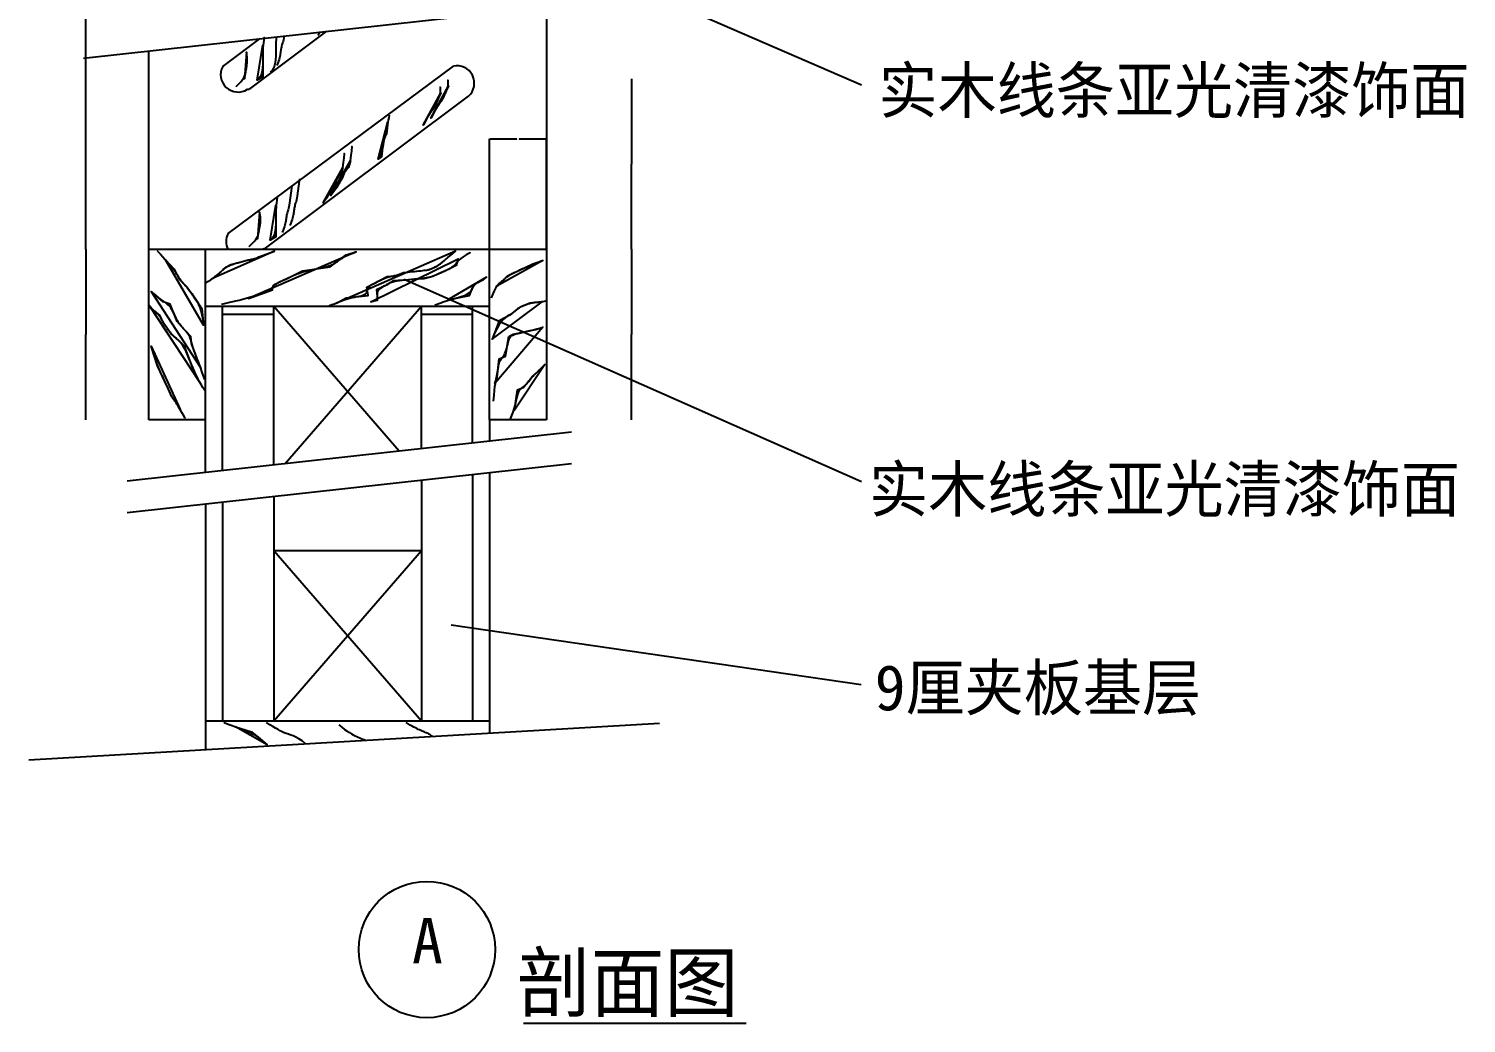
# Model space of a CAD drawing. Header units: metres. Extents: x 120 to 3570, y 126 to 4745.
# Drawn here: x 2113 to 3378, y 2043 to 2919 of the extents above; entities that cross this region are included whole.
import ezdxf

# ---------------------------------------------------------------- set-up
doc = ezdxf.new("R2010")
doc.units = ezdxf.units.M
for name, color, linetype in [('4', 4, 'Continuous'), ('7', 7, 'Continuous'), ('BH', 3, 'Continuous'), ('DIM', 3, 'Continuous'), ('TEXT', 3, 'Continuous')]:
    doc.layers.add(name, color=color, linetype=linetype)
doc.dimstyles.get("Standard").update_dxf_attribs({"dimtxt": 2.5, "dimasz": 2.5, "dimexe": 1.25, "dimexo": 0.625, "dimtad": 1, "dimcen": 2.5, "dimazin": 3, "dimtfac": 1, "dimtmove": 0, "dimatfit": 3})

# ---------------------------------------------------------------- blocks, each defined once
blk = doc.blocks.new('*D22')
for p, q in [((2643.12, 2874.65), (2643.12, 2799.65)), ((2642.87, 2799.65), (2642.62, 2799.65)), ((2643.12, 2724.65), (2643.12, 2799.65)), ((2643.12, 2799.65), (2643.12, 2799.65)), ((2643.37, 2799.65), (2643.62, 2799.65))]:
    blk.add_line(p, q)
at = {"layer": 'Defpoints'}
for p in [(2643.12, 2874.65), (2643.12, 2799.65), (2643.12, 2724.65)]:
    blk.add_point(p, dxfattribs=at)
at = {"layer": 'DIM', "insert": (2643.12, 2800.775), "char_height": 1, "attachment_point": 5}
blk.add_mtext('30', dxfattribs=at)
blk = doc.blocks.new('*D23')
for p, q in [((2518.22, 2724.65), (2518.22, 2822.04)), ((2518.47, 2822.04), (2542.22, 2822.04)), ((2544.22, 2822.04), (2567.97, 2822.04)), ((2568.22, 2724.65), (2568.22, 2822.04))]:
    blk.add_line(p, q)
at = {"layer": 'Defpoints'}
for p in [(2518.22, 2822.04), (2518.22, 2724.65), (2568.22, 2724.65)]:
    blk.add_point(p, dxfattribs=at)
at = {"layer": 'BH', "insert": (2543.22, 2822.04), "char_height": 1, "attachment_point": 5}
blk.add_mtext('10', dxfattribs=at)
blk = doc.blocks.new('*D24')
for p, q in [((2162.79, 3282.34), (2162.79, 3003.49)), ((2162.54, 3003.49), (2162.29, 3003.49)), ((2162.79, 2724.65), (2162.79, 3003.49)), ((2162.79, 3003.49), (2162.79, 3003.49)), ((2163.04, 3003.49), (2163.29, 3003.49))]:
    blk.add_line(p, q)
at = {"layer": 'Defpoints'}
for p in [(2162.79, 3282.34), (2162.79, 3003.49), (2162.79, 2724.65)]:
    blk.add_point(p, dxfattribs=at)
at = {"layer": 'DIM', "insert": (2162.79, 3004.615), "char_height": 1, "attachment_point": 5}
blk.add_mtext('300', dxfattribs=at)
blk = doc.blocks.new('*D25')
for p, q in [((2162.79, 2724.65), (2162.79, 2649.65)), ((2162.54, 2649.65), (2162.29, 2649.65)), ((2162.79, 2574.65), (2162.79, 2649.65)), ((2162.79, 2649.65), (2162.79, 2649.65)), ((2163.04, 2649.65), (2163.29, 2649.65))]:
    blk.add_line(p, q)
at = {"layer": 'Defpoints'}
for p in [(2162.79, 2724.65), (2162.79, 2649.65), (2162.79, 2574.65)]:
    blk.add_point(p, dxfattribs=at)
at = {"layer": 'DIM', "insert": (2162.79, 2650.775), "char_height": 1, "attachment_point": 5}
blk.add_mtext('30', dxfattribs=at)
blk = doc.blocks.new('*D26')
for p, q in [((2643.12, 2724.65), (2643.12, 2649.65)), ((2642.87, 2649.65), (2642.62, 2649.65)), ((2643.12, 2574.65), (2643.12, 2649.65)), ((2643.12, 2649.65), (2643.12, 2649.65)), ((2643.37, 2649.65), (2643.62, 2649.65))]:
    blk.add_line(p, q)
at = {"layer": 'Defpoints'}
for p in [(2643.12, 2724.65), (2643.12, 2649.65), (2643.12, 2574.65)]:
    blk.add_point(p, dxfattribs=at)
at = {"layer": 'DIM', "insert": (2643.12, 2650.775), "char_height": 1, "attachment_point": 5}
blk.add_mtext('30', dxfattribs=at)

msp = doc.modelspace()

# ---------------------------------------------------------------- hatches: boundary and pattern name
at = {"layer": 'BH'}
h = msp.add_hatch(dxfattribs=at)
h.set_pattern_fill('DOLMIT', scale=70)
h.paths.add_polyline_path([(2328.22, 2674.65), (2283.22, 2674.65), (2283.22, 2530.16), (2328.22, 2535.12)])
h.paths.add_polyline_path([(2328.22, 2507.22), (2283.22, 2502.25), (2283.22, 2309.6), (2328.22, 2309.6)])
h.paths.add_polyline_path([(2458.22, 2309.6), (2503.22, 2309.6), (2503.22, 2526.51), (2458.22, 2521.55)])
h.paths.add_polyline_path([(2458.22, 2549.46), (2503.22, 2554.42), (2503.22, 2674.65), (2458.22, 2674.65)])

# ---------------------------------------------------------------- linework, layer by layer
at = {"layer": '4'}
for p, q in [((2568.22, 2937.97), (2568.22, 2724.65)), ((2283.32, 2885.59), (2316.42, 2910.2)), ((2308.05, 2866.49), (2374.93, 2916.65)), ((2218.22, 2724.65), (2218.22, 2899.37)), ((2288.11, 2738.57), (2486.28, 2885.95)), ((2319.74, 2724.65), (2499.51, 2859.48)), ((2218.22, 2724.65), (2283.22, 2724.65)), ((2218.22, 2574.65), (2218.22, 2724.65)), ((2268.22, 2574.65), (2268.22, 2724.65)), ((2283.22, 2724.65), (2316.55, 2724.65)), ((2316.55, 2724.65), (2568.22, 2724.65)), ((2518.22, 2574.65), (2518.22, 2724.65)), ((2568.22, 2724.65), (2568.22, 2574.65)), ((2268.22, 2674.65), (2518.22, 2674.65)), ((2328.22, 2535.12), (2328.22, 2674.65)), ((2458.22, 2549.46), (2458.22, 2674.65)), ((2268.22, 2574.65), (2218.22, 2574.65)), ((2268.22, 2528.51), (2268.22, 2574.65)), ((2568.22, 2574.65), (2518.22, 2574.65)), ((2518.22, 2574.65), (2518.22, 2556.07)), ((2458.22, 2521.55), (2458.22, 2309.6)), ((2518.22, 2528.17), (2518.22, 2299.05)), ((2328.22, 2507.22), (2328.22, 2309.6)), ((2268.22, 2500.6), (2268.22, 2284.51)), ((2328.22, 2459.6), (2458.22, 2459.6)), ((2268.22, 2309.6), (2518.22, 2309.6))]:
    msp.add_line(p, q, dxfattribs=at)
for centre, radius, start, end in [((2296.81, 2878.38), 15.3, 151.89, 302.59), ((2489.43, 2870.99), 15.3, 311.21, 101.91), ((2305.05, 2870.49), 5, 270, 306.87), ((2301.6, 2731.37), 15.3, 151.89, 206.05), ((2316.55, 2729.65), 5, 270, 306.87)]:
    msp.add_arc(centre, radius, start, end, dxfattribs=at)
at = {"layer": '7'}
for p, q in [((2283.22, 2530.16), (2283.22, 2674.65)), ((2503.22, 2554.42), (2503.22, 2674.65)), ((2503.22, 2526.51), (2503.22, 2309.6)), ((2283.22, 2502.25), (2283.22, 2309.6))]:
    msp.add_line(p, q, dxfattribs=at)
at = {"layer": 'BH'}
for p, q in [((2160.8, 2893.04), (2627.03, 2944.45)), ((2328.22, 2674.65), (2438.6, 2547.29)), ((2338.25, 2536.23), (2458.22, 2674.65)), ((2199.22, 2520.9), (2590.33, 2564.02)), ((2199.22, 2492.99), (2590.33, 2536.12)), ((2328.22, 2459.6), (2458.22, 2309.6)), ((2328.22, 2309.6), (2458.22, 2459.6)), ((2112.67, 2275.47), (2667.78, 2307.74))]:
    msp.add_line(p, q, dxfattribs=at)
for points in [[(2319.82, 2911.21), (2319.82, 2911.21), (2319.41, 2908.76), (2319.1, 2906.49), (2318.88, 2904.32), (2318.73, 2902.21), (2318.65, 2900.09), (2318.6, 2897.91), (2318.58, 2895.6), (2318.58, 2893.1), (2318.57, 2890.38), (2318.5, 2887.52), (2318.32, 2884.63), (2317.96, 2881.81), (2317.37, 2879.18), (2316.49, 2876.83), (2315.26, 2874.88), (2313.62, 2873.43), (2318.58, 2904.4), (2318.58, 2895.73), (2318.58, 2876.53), (2313.62, 2873.43)], [(2330.41, 2911.75), (2330.39, 2911.52), (2330.24, 2909.4), (2330.15, 2907.29), (2330.1, 2905.1), (2330.09, 2902.79), (2330.09, 2900.29), (2330.08, 2897.57), (2330.01, 2894.71), (2329.82, 2891.82), (2329.47, 2889), (2328.88, 2886.37), (2327.99, 2884.02), (2326.76, 2882.07), (2325.13, 2880.62)], [(2337.31, 2912.51), (2337.07, 2910.66), (2336.74, 2908.96), (2336.39, 2907.62), (2336.05, 2906.52), (2335.72, 2905.54), (2335.43, 2904.56), (2335.18, 2903.58), (2334.95, 2902.59), (2334.75, 2901.59), (2334.57, 2900.59), (2334.41, 2899.58), (2334.26, 2898.56), (2334.12, 2897.53), (2333.98, 2896.5), (2333.83, 2895.43), (2333.62, 2894.29), (2333.34, 2893.05), (2332.96, 2891.68), (2332.46, 2890.14), (2331.8, 2888.4), (2330.97, 2886.44)], [(2369.33, 2916.04), (2368.65, 2915.07), (2366.96, 2912.72)], [(2295.03, 2867.86), (2295.03, 2867.86), (2297.52, 2870.24), (2299.44, 2872.32), (2300.88, 2874.14), (2301.91, 2875.73), (2302.63, 2877.13), (2303.09, 2878.39), (2303.39, 2879.56), (2303.61, 2880.66), (2303.79, 2881.73), (2303.97, 2882.79), (2304.14, 2883.83), (2304.29, 2884.85), (2304.43, 2885.86), (2304.55, 2886.86), (2304.65, 2887.84), (2304.74, 2888.81), (2304.81, 2889.78), (2304.85, 2890.76), (2304.87, 2891.77), (2304.85, 2892.85), (2304.79, 2894.01), (2304.68, 2895.27), (2304.53, 2896.66), (2304.33, 2898.21), (2302.47, 2874.67), (2303.71, 2880.86), (2304.95, 2888.91), (2304.95, 2893.87), (2304.33, 2898.21)], [(2481.32, 2873.46), (2481.32, 2873.46), (2481.47, 2871.7), (2481.47, 2870.13), (2481.34, 2868.71), (2481.11, 2867.44), (2480.81, 2866.3), (2480.45, 2865.25), (2480.06, 2864.29), (2479.67, 2863.4), (2479.29, 2862.55), (2478.93, 2861.74), (2478.58, 2860.97), (2478.25, 2860.24), (2477.92, 2859.55), (2477.6, 2858.89), (2477.29, 2858.26), (2476.98, 2857.67), (2476.67, 2857.1), (2476.36, 2856.56), (2476.05, 2856.04), (2475.74, 2855.54), (2475.43, 2855.05), (2475.12, 2854.58), (2474.81, 2854.11), (2474.5, 2853.64), (2474.19, 2853.18), (2473.88, 2852.71), (2473.57, 2852.25), (2473.26, 2851.78), (2472.95, 2851.32), (2472.64, 2850.85), (2472.33, 2850.39), (2472.02, 2849.93), (2471.71, 2849.46), (2471.4, 2848.98), (2471.08, 2848.49), (2470.76, 2847.97), (2470.42, 2847.41), (2470.08, 2846.81), (2469.72, 2846.15), (2469.34, 2845.43), (2468.94, 2844.65), (2468.54, 2843.83), (2468.13, 2843), (2467.74, 2842.2), (2467.36, 2841.47), (2467.02, 2840.84), (2466.71, 2840.34), (2466.45, 2840.02), (2481.94, 2868.51), (2479.46, 2862.93), (2476.98, 2857.36), (2474.5, 2853.64), (2472.02, 2849.93), (2469.55, 2846.21), (2467.07, 2840.63), (2466.45, 2840.02)], [(2474.61, 2867.29), (2474.61, 2867.29), (2474.76, 2865.53), (2474.75, 2863.95), (2474.63, 2862.54), (2474.4, 2861.27), (2474.09, 2860.13), (2473.74, 2859.08), (2473.35, 2858.12), (2472.95, 2857.23), (2472.58, 2856.38), (2472.22, 2855.57), (2471.87, 2854.8), (2471.53, 2854.07), (2471.21, 2853.38), (2470.89, 2852.72), (2470.58, 2852.09), (2470.27, 2851.5), (2469.96, 2850.93), (2469.65, 2850.39), (2469.34, 2849.87), (2469.03, 2849.37), (2468.72, 2848.88), (2468.41, 2848.4), (2468.1, 2847.94), (2467.79, 2847.47), (2467.48, 2847.01), (2467.17, 2846.54), (2466.86, 2846.08), (2466.55, 2845.61), (2466.24, 2845.15), (2465.93, 2844.68), (2465.62, 2844.22), (2465.31, 2843.75), (2465, 2843.29), (2464.69, 2842.81), (2464.37, 2842.32), (2464.05, 2841.8), (2463.71, 2841.24), (2463.37, 2840.64), (2463.01, 2839.98), (2462.63, 2839.26), (2462.23, 2838.48), (2461.83, 2837.66), (2461.42, 2836.83), (2461.03, 2836.03), (2460.65, 2835.3), (2460.3, 2834.67), (2460, 2834.17), (2459.74, 2833.84), (2475.23, 2862.34), (2472.75, 2856.76), (2470.27, 2851.19), (2467.79, 2847.47), (2465.31, 2843.75), (2462.83, 2840.04), (2460.36, 2834.46), (2459.74, 2833.84)], [(2429.89, 2842.49), (2429.89, 2842.49), (2429.45, 2840.42), (2429.06, 2838.39), (2428.72, 2836.44), (2428.4, 2834.56), (2428.12, 2832.79), (2427.84, 2831.15), (2427.58, 2829.64), (2427.31, 2828.3), (2427.03, 2827.12), (2426.75, 2826.06), (2426.45, 2825.05), (2426.15, 2824.05), (2425.84, 2822.97), (2425.53, 2821.77), (2425.21, 2820.39), (2424.88, 2818.75), (2424.55, 2816.83), (2424.18, 2814.72), (2423.76, 2812.51), (2423.26, 2810.34), (2422.66, 2808.29), (2421.93, 2806.5), (2421.04, 2805.06), (2419.98, 2804.09), (2428.65, 2836.92), (2427.41, 2826.39), (2424.93, 2822.05), (2423.07, 2805.95), (2419.98, 2804.09)], [(2390.34, 2809.07), (2390.34, 2809.07), (2389.89, 2804.84), (2389.46, 2801.39), (2389.06, 2798.62), (2388.67, 2796.42), (2388.29, 2794.71), (2387.92, 2793.39), (2387.55, 2792.36), (2387.19, 2791.52), (2386.82, 2790.79), (2386.45, 2790.14), (2386.07, 2789.55), (2385.7, 2789), (2385.33, 2788.48), (2384.96, 2787.96), (2384.6, 2787.43), (2384.25, 2786.87), (2383.9, 2786.27), (2383.57, 2785.63), (2383.24, 2784.96), (2382.92, 2784.27), (2382.6, 2783.57), (2382.28, 2782.87), (2381.97, 2782.18), (2381.66, 2781.51), (2381.35, 2780.86), (2381.04, 2780.24), (2380.72, 2779.63), (2380.4, 2779.02), (2380.06, 2778.42), (2379.72, 2777.8), (2379.36, 2777.16), (2378.98, 2776.5), (2378.57, 2775.8), (2378.11, 2775.01), (2377.54, 2774.09), (2376.84, 2772.98), (2375.94, 2771.64), (2374.83, 2770.02), (2373.44, 2768.06), (2371.75, 2765.71), (2389.1, 2796.68), (2387.24, 2790.49), (2384.14, 2787.39), (2381.66, 2781.2), (2379.19, 2776.86), (2376.71, 2772.53), (2371.75, 2765.71)], [(2397.05, 2815.24), (2397.05, 2815.24), (2396.6, 2811.01), (2396.17, 2807.56), (2395.77, 2804.79), (2395.38, 2802.59), (2395, 2800.88), (2394.63, 2799.56), (2394.27, 2798.53), (2393.9, 2797.69), (2393.53, 2796.96), (2393.16, 2796.31), (2392.78, 2795.72), (2392.41, 2795.17), (2392.04, 2794.65), (2391.67, 2794.13), (2391.31, 2793.6), (2390.96, 2793.04), (2390.61, 2792.44), (2390.28, 2791.8), (2389.95, 2791.13), (2389.63, 2790.44), (2389.31, 2789.74), (2389, 2789.04), (2388.68, 2788.35), (2388.37, 2787.68), (2388.06, 2787.03), (2387.75, 2786.41), (2387.43, 2785.8), (2387.11, 2785.19), (2386.78, 2784.59), (2386.43, 2783.97), (2386.07, 2783.33), (2385.69, 2782.67), (2385.29, 2781.97), (2384.82, 2781.18), (2384.26, 2780.26), (2383.55, 2779.15), (2382.65, 2777.81), (2381.54, 2776.19), (2380.15, 2774.23), (2378.46, 2771.88), (2395.81, 2802.85), (2393.95, 2796.66), (2390.85, 2793.56), (2388.37, 2787.37), (2385.9, 2783.03), (2383.42, 2778.7), (2378.46, 2771.88)], [(2350.77, 2786.56), (2348.57, 2769.82), (2348.24, 2768.11), (2347.9, 2766.78), (2347.55, 2765.68), (2347.23, 2764.69), (2346.94, 2763.72), (2346.68, 2762.74), (2346.45, 2761.75), (2346.25, 2760.75), (2346.07, 2759.75), (2345.91, 2758.73), (2345.77, 2757.72), (2345.63, 2756.69), (2345.49, 2755.66), (2345.33, 2754.59), (2345.13, 2753.45), (2344.85, 2752.21), (2344.47, 2750.84), (2343.96, 2749.3), (2343.31, 2747.56), (2342.48, 2745.6)], [(2331.32, 2770.37), (2331.32, 2770.37), (2330.92, 2767.92), (2330.61, 2765.65), (2330.39, 2763.48), (2330.24, 2761.37), (2330.15, 2759.25), (2330.1, 2757.07), (2330.09, 2754.75), (2330.09, 2752.25), (2330.08, 2749.54), (2330.01, 2746.68), (2329.82, 2743.79), (2329.47, 2740.97), (2328.88, 2738.33), (2327.99, 2735.99), (2326.76, 2734.04), (2325.13, 2732.59), (2330.09, 2763.56), (2330.09, 2754.89), (2330.09, 2735.69), (2325.13, 2732.59)], [(2344.05, 2780.39), (2341.86, 2763.65), (2341.53, 2761.94), (2341.19, 2760.61), (2340.84, 2759.51), (2340.52, 2758.52), (2340.23, 2757.55), (2339.97, 2756.57), (2339.74, 2755.58), (2339.54, 2754.58), (2339.36, 2753.58), (2339.2, 2752.56), (2339.05, 2751.55), (2338.92, 2750.52), (2338.78, 2749.49), (2338.62, 2748.42), (2338.41, 2747.28), (2338.13, 2746.04), (2337.76, 2744.67), (2337.25, 2743.13), (2336.6, 2741.39), (2335.77, 2739.43)], [(2306.54, 2727.01), (2306.54, 2727.01), (2309.02, 2729.4), (2310.94, 2731.48), (2312.38, 2733.3), (2313.42, 2734.89), (2314.13, 2736.29), (2314.6, 2737.55), (2314.9, 2738.71), (2315.11, 2739.82), (2315.3, 2740.89), (2315.48, 2741.95), (2315.64, 2742.99), (2315.8, 2744.01), (2315.93, 2745.02), (2316.06, 2746.01), (2316.16, 2747), (2316.25, 2747.97), (2316.31, 2748.94), (2316.36, 2749.92), (2316.37, 2750.93), (2316.35, 2752.01), (2316.29, 2753.17), (2316.19, 2754.43), (2316.04, 2755.82), (2315.83, 2757.36), (2313.98, 2733.83), (2315.21, 2740.02), (2316.45, 2748.07), (2316.45, 2753.03), (2315.83, 2757.36)], [(2226.03, 2722.95), (2226.03, 2722.95), (2228.45, 2720.32), (2230.6, 2717.97), (2232.5, 2715.87), (2234.19, 2713.99), (2235.69, 2712.29), (2237.01, 2710.74), (2238.19, 2709.29), (2239.25, 2707.93), (2240.21, 2706.62), (2241.09, 2705.35), (2241.91, 2704.12), (2242.67, 2702.93), (2243.41, 2701.79), (2244.12, 2700.68), (2244.83, 2699.61), (2245.55, 2698.59), (2246.3, 2697.6), (2247.08, 2696.64), (2247.87, 2695.71), (2248.68, 2694.78), (2249.49, 2693.86), (2250.32, 2692.94), (2251.14, 2692.01), (2251.96, 2691.05), (2252.77, 2690.07), (2253.57, 2689.05), (2254.39, 2687.97), (2255.23, 2686.84), (2256.09, 2685.64), (2256.99, 2684.35), (2257.93, 2682.98), (2258.93, 2681.5), (2259.98, 2679.9), (2261.06, 2678.1), (2262.14, 2676), (2263.18, 2673.52), (2264.15, 2670.56), (2265.02, 2667.04), (2265.75, 2662.85), (2266.31, 2657.92), (2232.85, 2715.52), (2240.29, 2707.47), (2245.24, 2698.18), (2252.06, 2691.36), (2258.25, 2682.69), (2265.07, 2672.16), (2266.31, 2657.92)], [(2268.79, 2695.08), (2268.79, 2695.08), (2270.94, 2696.59), (2272.79, 2697.9), (2274.35, 2699.03), (2275.68, 2700), (2276.81, 2700.83), (2277.76, 2701.57), (2278.59, 2702.22), (2279.32, 2702.82), (2279.99, 2703.39), (2280.61, 2703.93), (2281.18, 2704.44), (2281.71, 2704.92), (2282.21, 2705.39), (2282.68, 2705.83), (2283.12, 2706.24), (2283.56, 2706.64), (2283.98, 2707.02), (2284.39, 2707.38), (2284.8, 2707.72), (2285.21, 2708.05), (2285.62, 2708.36), (2286.02, 2708.66), (2286.44, 2708.95), (2286.86, 2709.22), (2287.29, 2709.49), (2287.74, 2709.75), (2288.2, 2710), (2288.69, 2710.24), (2289.21, 2710.48), (2289.77, 2710.72), (2290.36, 2710.95), (2290.99, 2711.18), (2291.67, 2711.42), (2292.4, 2711.65), (2293.17, 2711.89), (2293.99, 2712.12), (2294.84, 2712.37), (2295.73, 2712.62), (2296.65, 2712.88), (2297.6, 2713.14), (2298.58, 2713.42), (2299.59, 2713.7), (2300.61, 2713.98), (2301.64, 2714.27), (2302.68, 2714.54), (2303.71, 2714.81), (2304.74, 2715.07), (2305.76, 2715.31), (2306.76, 2715.54), (2307.73, 2715.74), (2308.66, 2715.94), (2309.56, 2716.12), (2310.41, 2716.31), (2311.21, 2716.49), (2311.95, 2716.67), (2312.63, 2716.86), (2313.26, 2717.07), (2313.97, 2717.33), (2314.93, 2717.71), (2316.29, 2718.24), (2318.2, 2718.98), (2320.84, 2719.98), (2324.35, 2721.29), (2328.89, 2722.95), (2274.98, 2699.41), (2279.94, 2703.13), (2283.66, 2706.85), (2286.76, 2709.32), (2290.47, 2711.18), (2297.29, 2713.04), (2305.97, 2715.52), (2313.4, 2716.76), (2315.26, 2718), (2328.89, 2722.95)], [(2282.42, 2676.5), (2282.42, 2676.5), (2290.65, 2678.3), (2297.76, 2679.98), (2303.83, 2681.55), (2308.96, 2683), (2313.24, 2684.34), (2316.75, 2685.56), (2319.6, 2686.66), (2321.87, 2687.65), (2323.65, 2688.52), (2325.01, 2689.28), (2326.02, 2689.95), (2326.72, 2690.54), (2327.2, 2691.04), (2327.5, 2691.48), (2327.7, 2691.86), (2327.86, 2692.19), (2328.02, 2692.48), (2328.21, 2692.74), (2328.42, 2692.98), (2328.66, 2693.19), (2328.93, 2693.4), (2329.22, 2693.61), (2329.56, 2693.82), (2329.92, 2694.05), (2330.33, 2694.29), (2330.77, 2694.55), (2331.25, 2694.82), (2331.76, 2695.1), (2332.29, 2695.4), (2332.86, 2695.7), (2333.45, 2696.01), (2334.05, 2696.32), (2334.69, 2696.63), (2335.35, 2696.95), (2336.07, 2697.28), (2336.84, 2697.65), (2337.7, 2698.04), (2338.64, 2698.48), (2339.7, 2698.97), (2340.87, 2699.52), (2342.18, 2700.13), (2343.62, 2700.8), (2345.21, 2701.5), (2346.94, 2702.23), (2348.81, 2702.97), (2350.83, 2703.7), (2353, 2704.41), (2355.33, 2705.09), (2357.8, 2705.73), (2360.37, 2706.32), (2362.99, 2706.89), (2365.6, 2707.43), (2368.16, 2707.95), (2370.61, 2708.47), (2372.89, 2709), (2374.95, 2709.53), (2376.76, 2710.08), (2378.34, 2710.66), (2379.73, 2711.26), (2380.98, 2711.9), (2382.13, 2712.57), (2383.21, 2713.28), (2384.28, 2714.04), (2385.38, 2714.85), (2386.55, 2715.7), (2387.83, 2716.6), (2389.28, 2717.54), (2390.94, 2718.49), (2392.88, 2719.46), (2395.12, 2720.43), (2397.74, 2721.39), (2400.77, 2722.33), (2305.97, 2681.45), (2327.03, 2688.88), (2327.65, 2692.6), (2329.51, 2693.84), (2333.85, 2696.32), (2339.42, 2698.8), (2353.68, 2705.61), (2377.84, 2709.32), (2384.66, 2714.28), (2392.09, 2719.85), (2400.77, 2722.33)], [(2377.22, 2675.26), (2377.22, 2675.26), (2379.46, 2675.98), (2381.57, 2676.74), (2383.56, 2677.53), (2385.48, 2678.32), (2387.37, 2679.09), (2389.25, 2679.83), (2391.15, 2680.52), (2393.13, 2681.14), (2395.18, 2681.68), (2397.28, 2682.16), (2399.37, 2682.59), (2401.4, 2683), (2403.32, 2683.41), (2405.08, 2683.84), (2406.62, 2684.32), (2407.89, 2684.86), (2408.87, 2685.48), (2409.57, 2686.17), (2410.07, 2686.91), (2410.41, 2687.67), (2410.65, 2688.45), (2410.84, 2689.21), (2411.04, 2689.95), (2411.3, 2690.64), (2411.67, 2691.27), (2412.15, 2691.84), (2412.74, 2692.37), (2413.43, 2692.89), (2414.23, 2693.39), (2415.12, 2693.89), (2416.11, 2694.42), (2417.19, 2694.98), (2418.35, 2695.58), (2419.58, 2696.21), (2420.86, 2696.86), (2422.17, 2697.5), (2423.49, 2698.13), (2424.8, 2698.72), (2426.08, 2699.26), (2427.31, 2699.72), (2428.48, 2700.11), (2429.58, 2700.42), (2430.64, 2700.68), (2431.65, 2700.9), (2432.61, 2701.09), (2433.55, 2701.28), (2434.47, 2701.47), (2435.36, 2701.69), (2436.25, 2701.94), (2437.16, 2702.22), (2438.11, 2702.52), (2439.13, 2702.85), (2440.25, 2703.18), (2441.49, 2703.51), (2442.88, 2703.84), (2444.45, 2704.16), (2446.21, 2704.46), (2448.11, 2704.74), (2450.1, 2705.01), (2452.12, 2705.25), (2454.11, 2705.47), (2456.01, 2705.67), (2457.77, 2705.86), (2459.32, 2706.02), (2460.63, 2706.17), (2461.72, 2706.3), (2462.62, 2706.43), (2463.39, 2706.56), (2464.05, 2706.7), (2464.65, 2706.86), (2465.23, 2707.05), (2465.83, 2707.26), (2466.47, 2707.51), (2467.17, 2707.8), (2467.89, 2708.11), (2468.64, 2708.45), (2469.4, 2708.8), (2470.16, 2709.18), (2470.9, 2709.56), (2471.61, 2709.94), (2472.29, 2710.33), (2472.94, 2710.73), (2473.58, 2711.14), (2474.21, 2711.56), (2474.84, 2712.02), (2475.49, 2712.51), (2476.16, 2713.03), (2476.88, 2713.61), (2477.64, 2714.24), (2478.51, 2714.96), (2479.5, 2715.8), (2480.69, 2716.79), (2482.09, 2717.97), (2483.78, 2719.36), (2485.77, 2721.01), (2488.13, 2722.95), (2383.42, 2677.12), (2392.09, 2682.07), (2411.3, 2683.93), (2410.06, 2691.36), (2416.26, 2694.46), (2428.03, 2700.65), (2435.47, 2701.27), (2442.28, 2704.37), (2462.11, 2706.23), (2465.21, 2706.85), (2472.02, 2709.94), (2476.36, 2713.04), (2481.32, 2717.38), (2488.13, 2722.95)], [(2501.15, 2721.71), (2501.15, 2721.71), (2497.63, 2719.75), (2494.88, 2718.02), (2492.78, 2716.5), (2491.21, 2715.16), (2490.04, 2713.98), (2489.14, 2712.94), (2488.39, 2711.99), (2487.67, 2711.13), (2486.87, 2710.33), (2485.98, 2709.57), (2485.03, 2708.87), (2484.04, 2708.21), (2483.01, 2707.6), (2481.98, 2707.03), (2480.96, 2706.51), (2479.98, 2706.02), (2479.03, 2705.58), (2478.13, 2705.16), (2477.27, 2704.78), (2476.45, 2704.42), (2475.66, 2704.08), (2474.91, 2703.76), (2474.18, 2703.44), (2473.47, 2703.13), (2472.78, 2702.82), (2472.1, 2702.51), (2471.43, 2702.21), (2470.75, 2701.9), (2470.05, 2701.61), (2469.33, 2701.32), (2468.58, 2701.03), (2467.79, 2700.76), (2466.95, 2700.49), (2466.02, 2700.23), (2464.99, 2699.98), (2463.81, 2699.74), (2462.46, 2699.5), (2460.91, 2699.26), (2459.11, 2699.03), (2457.05, 2698.8), (2454.71, 2698.56), (2452.14, 2698.33), (2449.44, 2698.08), (2446.67, 2697.83), (2443.92, 2697.56), (2441.28, 2697.27), (2438.81, 2696.96), (2436.6, 2696.63), (2434.71, 2696.26), (2433.11, 2695.88), (2431.75, 2695.46), (2430.59, 2695.03), (2429.57, 2694.57), (2428.64, 2694.1), (2427.77, 2693.62), (2426.89, 2693.12), (2425.98, 2692.61), (2425.05, 2692.09), (2424.11, 2691.56), (2423.2, 2691.01), (2422.34, 2690.45), (2421.55, 2689.88), (2420.86, 2689.29), (2420.29, 2688.68), (2419.85, 2688.05), (2419.54, 2687.4), (2419.34, 2686.74), (2419.23, 2686.07), (2419.18, 2685.39), (2419.18, 2684.7), (2419.21, 2684.01), (2419.25, 2683.31), (2419.28, 2682.61), (2419.23, 2681.93), (2419.04, 2681.25), (2418.65, 2680.6), (2417.99, 2679.98), (2417, 2679.39), (2415.62, 2678.85), (2413.78, 2678.36), (2490.61, 2716.14), (2488.75, 2710.56), (2479.46, 2705.61), (2473.26, 2703.13), (2468.31, 2700.65), (2460.25, 2698.8), (2432.99, 2696.94), (2427.41, 2693.22), (2418.74, 2688.88), (2419.36, 2683.31), (2419.36, 2679.59), (2413.78, 2678.36)], [(2519.73, 2682.07), (2519.73, 2682.07), (2521.22, 2685.4), (2522.45, 2688.01), (2523.47, 2690.01), (2524.3, 2691.5), (2524.99, 2692.58), (2525.57, 2693.35), (2526.08, 2693.91), (2526.55, 2694.36), (2527.01, 2694.78), (2527.48, 2695.19), (2527.94, 2695.6), (2528.41, 2696.01), (2528.87, 2696.41), (2529.34, 2696.82), (2529.8, 2697.24), (2530.27, 2697.66), (2530.73, 2698.09), (2531.2, 2698.53), (2531.68, 2698.97), (2532.18, 2699.41), (2532.69, 2699.86), (2533.23, 2700.3), (2533.8, 2700.74), (2534.4, 2701.17), (2535.04, 2701.59), (2535.72, 2702.01), (2536.44, 2702.42), (2537.2, 2702.83), (2538.01, 2703.25), (2538.86, 2703.68), (2539.75, 2704.12), (2540.7, 2704.58), (2541.69, 2705.05), (2542.73, 2705.54), (2543.8, 2706.05), (2544.91, 2706.57), (2546.06, 2707.1), (2547.23, 2707.65), (2548.42, 2708.2), (2549.63, 2708.76), (2550.87, 2709.32), (2552.18, 2709.91), (2553.63, 2710.54), (2555.27, 2711.23), (2557.16, 2711.99), (2559.37, 2712.84), (2561.95, 2713.81), (2564.97, 2714.9), (2524.07, 2691.98), (2526.55, 2694.46), (2530.27, 2697.56), (2533.99, 2701.27), (2540.18, 2704.37), (2549.48, 2708.71), (2556.29, 2711.8), (2564.97, 2714.9)], [(2470.16, 2675.88), (2470.16, 2675.88), (2474.27, 2677.39), (2478.19, 2678.71), (2481.91, 2679.85), (2485.38, 2680.86), (2488.57, 2681.76), (2491.45, 2682.58), (2493.98, 2683.37), (2496.14, 2684.14), (2497.9, 2684.92), (2499.29, 2685.71), (2500.38, 2686.51), (2501.22, 2687.3), (2501.84, 2688.07), (2502.32, 2688.83), (2502.69, 2689.55), (2503, 2690.23), (2503.32, 2690.86), (2503.65, 2691.46), (2504.01, 2692.03), (2504.42, 2692.58), (2504.91, 2693.11), (2505.47, 2693.65), (2506.14, 2694.2), (2506.93, 2694.77), (2507.84, 2695.36), (2508.86, 2695.98), (2509.95, 2696.63), (2511.09, 2697.29), (2512.23, 2697.96), (2513.35, 2698.65), (2514.41, 2699.34), (2515.4, 2700.03), (2481.32, 2680.21), (2500.53, 2683.93), (2503, 2690.74), (2505.48, 2694.46), (2512.92, 2698.18), (2515.4, 2700.03)], [(2267.55, 2610.22), (2267.55, 2610.22), (2266.24, 2613.92), (2265.08, 2617.15), (2264.06, 2619.98), (2263.16, 2622.46), (2262.35, 2624.64), (2261.62, 2626.6), (2260.95, 2628.38), (2260.32, 2630.04), (2259.71, 2631.64), (2259.13, 2633.18), (2258.57, 2634.65), (2258.05, 2636.06), (2257.56, 2637.4), (2257.13, 2638.67), (2256.73, 2639.86), (2256.4, 2640.99), (2256.11, 2642.03), (2255.86, 2643.02), (2255.63, 2643.95), (2255.39, 2644.86), (2255.12, 2645.74), (2254.8, 2646.62), (2254.41, 2647.51), (2253.92, 2648.42), (2253.32, 2649.36), (2252.63, 2650.34), (2251.87, 2651.32), (2251.06, 2652.3), (2250.23, 2653.27), (2249.4, 2654.21), (2248.59, 2655.11), (2247.82, 2655.95), (2247.12, 2656.74), (2246.47, 2657.48), (2245.86, 2658.22), (2245.28, 2658.99), (2244.72, 2659.8), (2244.15, 2660.7), (2243.57, 2661.71), (2242.97, 2662.87), (2242.33, 2664.19), (2241.65, 2665.63), (2240.93, 2667.16), (2240.17, 2668.72), (2239.36, 2670.27), (2238.51, 2671.76), (2237.62, 2673.15), (2236.67, 2674.38), (2235.67, 2675.44), (2234.53, 2676.43), (2233.18, 2677.47), (2231.55, 2678.67), (2229.54, 2680.17), (2227.07, 2682.08), (2224.07, 2684.53), (2220.46, 2687.65), (2263.83, 2620.75), (2260.11, 2630.66), (2255.78, 2641.81), (2255.16, 2648.01), (2247.1, 2656.68), (2243.38, 2661.01), (2237.19, 2676.5), (2230.99, 2678.36), (2220.46, 2687.65)], [(2267.55, 2600.31), (2267.55, 2600.31), (2265.81, 2603.17), (2264.3, 2605.74), (2262.98, 2608.08), (2261.81, 2610.26), (2260.75, 2612.34), (2259.77, 2614.38), (2258.83, 2616.44), (2257.89, 2618.58), (2256.93, 2620.86), (2255.94, 2623.22), (2254.95, 2625.62), (2253.95, 2628.02), (2252.97, 2630.35), (2252, 2632.56), (2251.08, 2634.61), (2250.2, 2636.44), (2249.37, 2638.02), (2248.6, 2639.36), (2247.86, 2640.5), (2247.14, 2641.48), (2246.44, 2642.33), (2245.74, 2643.09), (2245.04, 2643.8), (2244.31, 2644.5), (2243.56, 2645.2), (2242.8, 2645.92), (2242.02, 2646.65), (2241.24, 2647.39), (2240.47, 2648.12), (2239.72, 2648.85), (2239, 2649.57), (2238.32, 2650.28), (2237.69, 2650.96), (2237.1, 2651.63), (2236.54, 2652.29), (2236.03, 2652.93), (2235.54, 2653.57), (2235.07, 2654.2), (2234.62, 2654.82), (2234.19, 2655.44), (2233.77, 2656.06), (2233.36, 2656.68), (2232.95, 2657.31), (2232.55, 2657.94), (2232.16, 2658.59), (2231.77, 2659.24), (2231.38, 2659.91), (2230.99, 2660.6), (2230.6, 2661.31), (2230.2, 2662.03), (2229.77, 2662.79), (2229.29, 2663.56), (2228.77, 2664.36), (2228.17, 2665.19), (2227.49, 2666.06), (2226.71, 2666.95), (2225.82, 2667.87), (2224.85, 2668.83), (2223.82, 2669.83), (2222.75, 2670.85), (2221.67, 2671.91), (2220.6, 2672.99), (2219.57, 2674.11), (2218.6, 2675.26), (2262.59, 2608.36), (2258.25, 2617.04), (2249.58, 2639.33), (2244.62, 2644.29), (2237.81, 2650.48), (2234.09, 2655.44), (2230.99, 2660.39), (2227.89, 2666.59), (2221.08, 2672.16), (2218.6, 2675.26)], [(2567.45, 2678.97), (2567.45, 2678.97), (2566.27, 2678.76), (2565.09, 2678.56), (2563.9, 2678.39), (2562.74, 2678.25), (2561.61, 2678.11), (2560.54, 2677.99), (2559.54, 2677.89), (2558.62, 2677.79), (2557.79, 2677.69), (2557.05, 2677.6), (2556.37, 2677.5), (2555.74, 2677.39), (2555.14, 2677.28), (2554.54, 2677.14), (2553.93, 2676.99), (2553.3, 2676.81), (2552.62, 2676.6), (2551.9, 2676.37), (2551.15, 2676.11), (2550.39, 2675.84), (2549.63, 2675.55), (2548.87, 2675.25), (2548.13, 2674.95), (2547.41, 2674.64), (2546.73, 2674.33), (2546.08, 2674.01), (2545.45, 2673.68), (2544.83, 2673.34), (2544.21, 2672.96), (2543.58, 2672.56), (2542.93, 2672.13), (2542.25, 2671.65), (2541.53, 2671.12), (2540.76, 2670.55), (2539.94, 2669.93), (2539.05, 2669.27), (2538.09, 2668.57), (2537.04, 2667.84), (2535.9, 2667.08), (2534.66, 2666.28), (2533.3, 2665.42), (2531.83, 2664.39), (2530.24, 2663.01), (2528.53, 2661.13), (2526.69, 2658.6), (2524.72, 2655.26), (2522.61, 2650.95), (2520.35, 2645.53), (2564.35, 2678.36), (2557.53, 2677.74), (2553.81, 2677.12), (2547, 2674.64), (2542.66, 2672.16), (2535.84, 2666.59), (2526.55, 2661.63), (2520.35, 2645.53)], [(2521.59, 2591.02), (2521.59, 2591.02), (2522.04, 2596.26), (2522.47, 2600.47), (2522.86, 2603.82), (2523.24, 2606.47), (2523.59, 2608.59), (2523.92, 2610.34), (2524.24, 2611.88), (2524.54, 2613.37), (2524.82, 2614.95), (2525.1, 2616.62), (2525.38, 2618.32), (2525.68, 2620.01), (2526, 2621.66), (2526.34, 2623.22), (2526.73, 2624.65), (2527.17, 2625.91), (2527.66, 2626.98), (2528.2, 2627.89), (2528.77, 2628.69), (2529.36, 2629.45), (2529.97, 2630.22), (2530.57, 2631.05), (2531.15, 2632.01), (2531.71, 2633.14), (2532.24, 2634.49), (2532.73, 2636), (2533.19, 2637.63), (2533.64, 2639.32), (2534.07, 2641), (2534.49, 2642.62), (2534.91, 2644.11), (2535.33, 2645.42), (2535.77, 2646.51), (2536.27, 2647.39), (2536.87, 2648.11), (2537.64, 2648.71), (2538.61, 2649.22), (2539.84, 2649.69), (2541.38, 2650.14), (2543.28, 2650.64), (2545.56, 2651.19), (2548.15, 2651.81), (2550.96, 2652.48), (2553.89, 2653.17), (2556.85, 2653.89), (2559.75, 2654.62), (2562.48, 2655.35), (2564.97, 2656.06), (2522.83, 2606.51), (2524.69, 2612.08), (2526.55, 2628.19), (2532.13, 2630.66), (2535.22, 2648.01), (2538.94, 2649.86), (2558.77, 2654.2), (2564.97, 2656.06)], [(2250.2, 2576.16), (2250.2, 2576.16), (2248.69, 2578.76), (2247.38, 2581.02), (2246.25, 2582.98), (2245.28, 2584.67), (2244.44, 2586.12), (2243.71, 2587.37), (2243.05, 2588.46), (2242.45, 2589.42), (2241.89, 2590.29), (2241.35, 2591.08), (2240.83, 2591.82), (2240.34, 2592.51), (2239.86, 2593.19), (2239.4, 2593.86), (2238.96, 2594.54), (2238.53, 2595.25), (2238.11, 2596.01), (2237.69, 2596.82), (2237.27, 2597.68), (2236.85, 2598.58), (2236.42, 2599.54), (2235.97, 2600.54), (2235.51, 2601.59), (2235.02, 2602.69), (2234.5, 2603.83), (2233.95, 2605.03), (2233.38, 2606.28), (2232.78, 2607.57), (2232.15, 2608.92), (2231.5, 2610.32), (2230.82, 2611.77), (2230.11, 2613.27), (2229.38, 2614.85), (2228.58, 2616.62), (2227.69, 2618.73), (2226.66, 2621.33), (2225.46, 2624.54), (2224.05, 2628.52), (2222.4, 2633.4), (2220.46, 2639.33), (2245.86, 2583.59), (2242.14, 2590.4), (2238.43, 2594.74), (2235.33, 2602.17), (2230.37, 2612.7), (2226.03, 2621.99), (2220.46, 2639.33)], [(2536.46, 2575.54), (2536.46, 2575.54), (2537.75, 2578.39), (2538.83, 2581.31), (2539.75, 2584.26), (2540.53, 2587.14), (2541.21, 2589.91), (2541.82, 2592.5), (2542.4, 2594.84), (2542.97, 2596.85), (2543.56, 2598.51), (2544.18, 2599.84), (2544.82, 2600.89), (2545.46, 2601.71), (2546.11, 2602.37), (2546.76, 2602.9), (2547.4, 2603.37), (2548.03, 2603.82), (2548.64, 2604.31), (2549.23, 2604.82), (2549.8, 2605.36), (2550.35, 2605.93), (2550.89, 2606.5), (2551.4, 2607.09), (2551.89, 2607.68), (2552.37, 2608.26), (2552.82, 2608.84), (2553.27, 2609.41), (2553.72, 2609.98), (2554.19, 2610.56), (2554.68, 2611.16), (2555.2, 2611.77), (2555.77, 2612.4), (2556.4, 2613.06), (2557.09, 2613.76), (2557.89, 2614.54), (2558.83, 2615.44), (2559.95, 2616.5), (2561.27, 2617.77), (2562.83, 2619.28), (2564.67, 2621.09), (2566.83, 2623.23), (2540.18, 2582.97), (2542.66, 2600.93), (2548.24, 2603.41), (2552.57, 2608.36), (2555.67, 2612.7), (2560.63, 2617.04), (2566.83, 2623.23)], [(2284.57, 2308.04), (2284.57, 2308.04), (2288.21, 2306.69), (2291.57, 2305.47), (2294.68, 2304.35), (2297.54, 2303.31), (2300.18, 2302.33), (2302.62, 2301.39), (2304.87, 2300.46), (2306.96, 2299.53), (2308.9, 2298.56), (2310.75, 2297.54), (2312.54, 2296.42), (2314.33, 2295.19), (2316.16, 2293.81), (2318.09, 2292.25), (2320.15, 2290.49), (2322.41, 2288.49), (2294.66, 2304.26), (2308.53, 2299.84), (2316.1, 2294.16), (2322.41, 2288.49)], [(2355.89, 2289.61), (2353.13, 2291.92), (2350.31, 2293.88), (2347.73, 2295.33), (2345.37, 2296.38), (2343.19, 2297.16), (2341.17, 2297.8), (2339.28, 2298.42), (2337.48, 2299.13), (2335.72, 2299.95), (2333.92, 2300.9), (2332.01, 2301.99), (2329.91, 2303.24), (2327.55, 2304.65), (2324.86, 2306.25), (2321.78, 2308.04)], [(2385.47, 2306.15), (2388.16, 2303.97), (2390.59, 2302.13), (2392.79, 2300.59), (2394.77, 2299.31), (2396.58, 2298.24), (2398.24, 2297.35), (2399.78, 2296.58), (2401.24, 2295.9), (2402.63, 2295.27), (2403.97, 2294.68), (2405.28, 2294.13), (2406.56, 2293.61), (2407.82, 2293.12), (2408.99, 2292.7)], [(2467.61, 2296.1), (2466.91, 2296.58), (2466.17, 2297.08), (2465.44, 2297.54), (2464.72, 2297.96), (2463.98, 2298.37), (2463.22, 2298.76), (2462.42, 2299.13), (2461.58, 2299.5), (2460.7, 2299.88), (2459.77, 2300.27), (2458.78, 2300.69), (2457.73, 2301.14), (2456.62, 2301.63), (2455.45, 2302.17), (2454.19, 2302.76), (2452.86, 2303.43), (2451.44, 2304.17), (2449.92, 2304.99), (2448.3, 2305.9), (2446.58, 2306.92), (2444.75, 2308.04)]]:
    msp.add_lwpolyline(points, dxfattribs=at)
at = {"layer": 'TEXT'}
msp.add_line((2548.06, 2043.47), (2743.97, 2043.47), dxfattribs=at)
msp.add_circle((2462.97, 2108.37), 60, dxfattribs=at)

# ---------------------------------------------------------------- texts
at = {"layer": 'DIM'}
msp.add_text('A', height=40, dxfattribs=at).set_placement((2449.85, 2096.12))
at = {"layer": 'TEXT'}
for s, height, p in [('实木线条亚光清漆饰面', 40, (2860.37, 2844.6)), ('实木线条亚光清漆饰面', 40, (2852.06, 2493.57)), ('9厘夹板基层', 40, (2857, 2318.87)), ('剖面图', 50, (2542.02, 2054.33))]:
    msp.add_text(s, height=height, dxfattribs=at).set_placement(p)

# ---------------------------------------------------------------- dimensions: what is measured, and where the dimension line sits
at = {"layer": 'BH'}
dim = msp.add_linear_dim(base=(2518.22, 2822.04), p1=(2518.22, 2724.65), p2=(2568.22, 2724.65), text='10', dimstyle='Standard', dxfattribs=at)
dim.commit()
dim.dimension.update_dxf_attribs({"geometry": '*D23', "text_midpoint": (2543.22, 2822.04)})
at = {"layer": 'DIM'}
for base, p1, p2, text, picture, middle in [((2162.79, 3003.49), (2162.79, 3282.34), (2162.79, 2724.65), '300', '*D24', (2162.79, 3004.615)), ((2643.12, 2799.65), (2643.12, 2724.65), (2643.12, 2874.65), '30', '*D22', (2643.12, 2800.775)), ((2162.79, 2649.65), (2162.79, 2724.65), (2162.79, 2574.65), '30', '*D25', (2162.79, 2650.775)), ((2643.12, 2649.65), (2643.12, 2574.65), (2643.12, 2724.65), '30', '*D26', (2643.12, 2650.775))]:
    dim = msp.add_linear_dim(base=base, p1=p1, p2=p2, text=text, dimstyle='Standard', dxfattribs=at)
    dim.commit()
    dim.dimension.update_dxf_attribs({"geometry": picture, "text_midpoint": middle})

# ---------------------------------------------------------------- leaders
at = {"layer": 'BH'}
for points in [[(2395.27, 3065.47), (2845.39, 2869.54)], [(2443.11, 2698.41), (2845.39, 2520.39)], [(2484.37, 2394.13), (2845.01, 2341.64)]]:
    msp.add_leader(points, dimstyle='Standard', dxfattribs=at)

doc.saveas('drawing.dxf')
